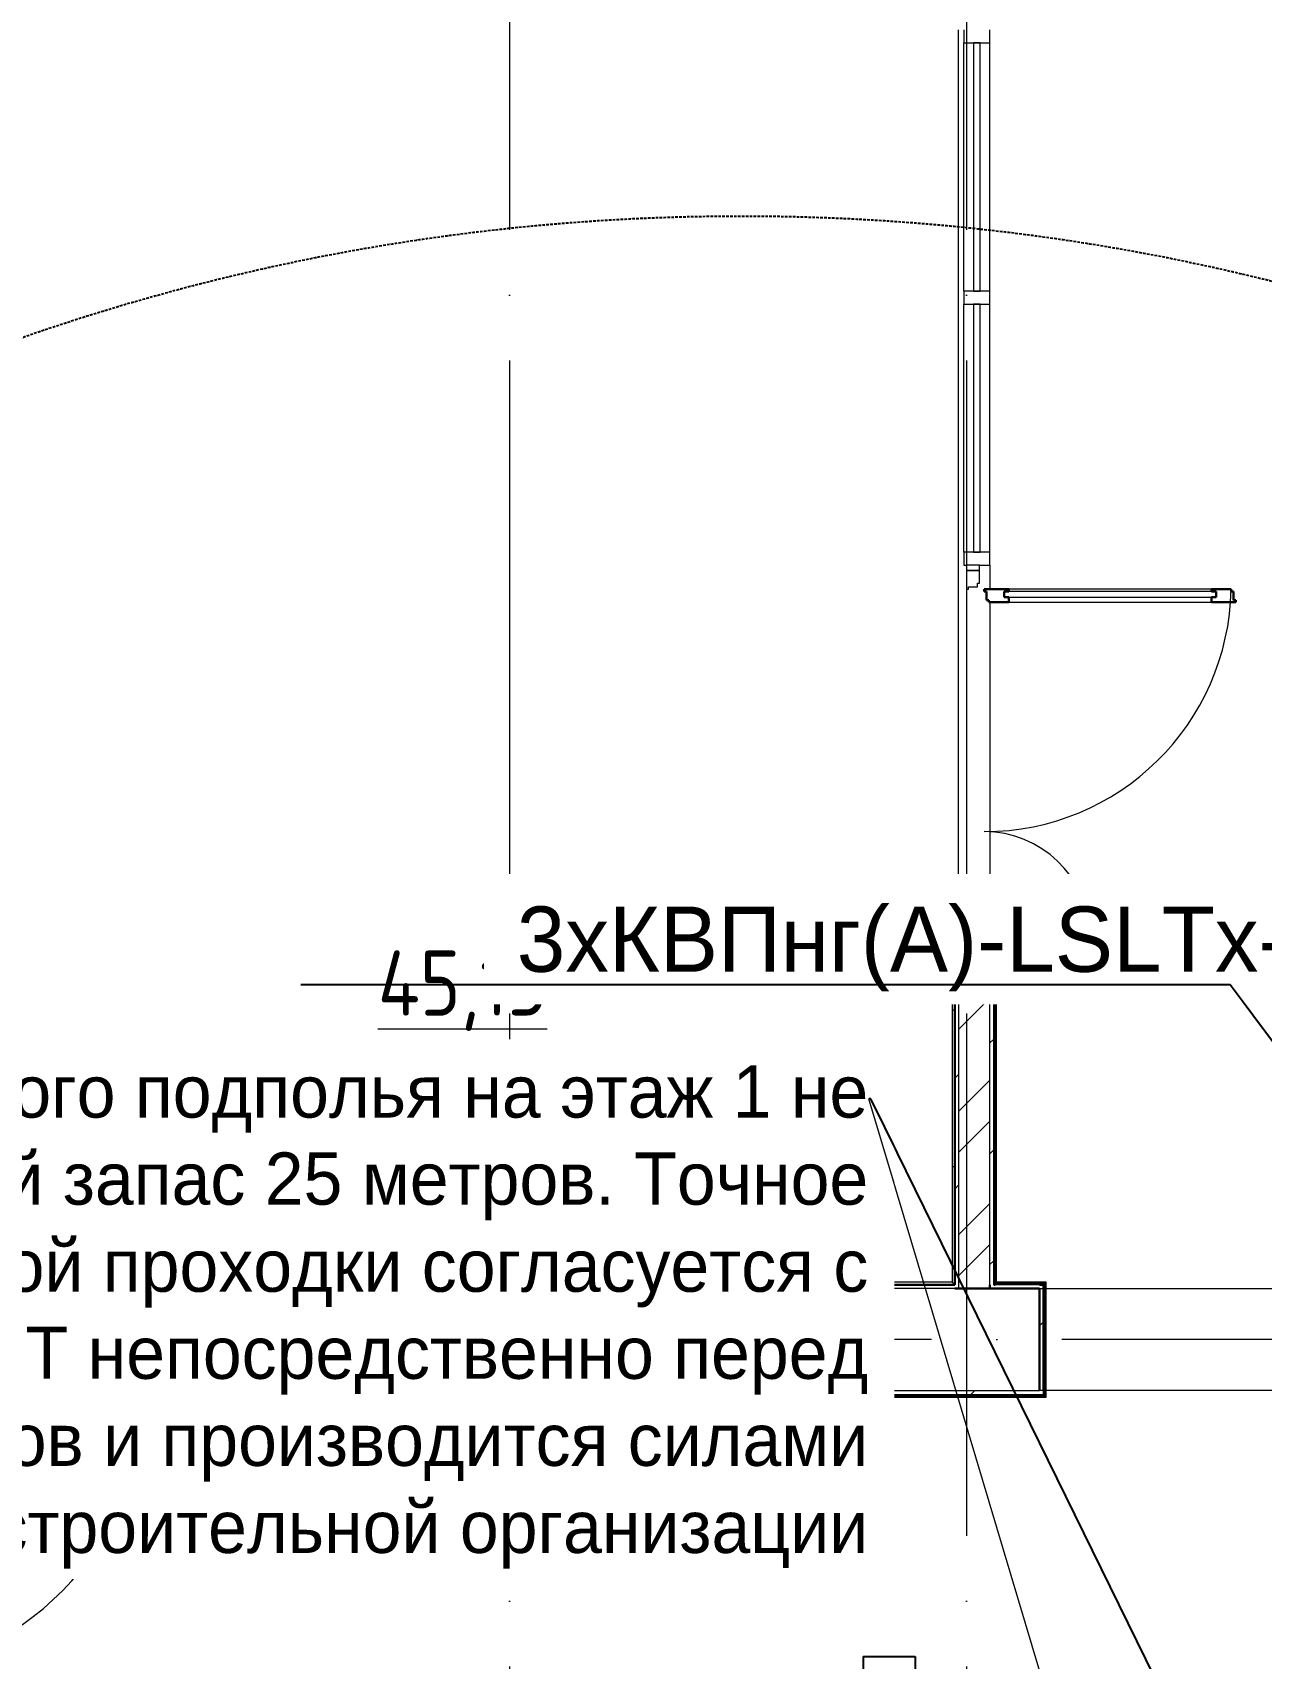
# Model space of a CAD drawing. Header units: millimetres. Extents: x -695119 to 412940, y -249585 to 622758.
# Drawn here: x 8415 to 13122, y 68414 to 74640 of the extents above; entities that cross this region are included whole.
import ezdxf
from ezdxf import colors
from ezdxf.entities.mleader import LeaderData, LeaderLine
from ezdxf.math import Vec2, Vec3

# ---------------------------------------------------------------- set-up
doc = ezdxf.new("R2010")
doc.units = ezdxf.units.MM
for name, pattern in [('ADSK_Линия сетки', [25, 20, -2.5, 0, -2.5]), ('ADSK_Сверху', [450, 300, -150]), ('ADSK_Штриховая_ш2 п1_5', [4.5, 3, -1.5]), ('DASH', [0.75, 0.5, -0.25])]:
    doc.linetypes.add(name, pattern=pattern)
doc.layers.add('_19D-Телекоммуникационные шкафы', color=7, linetype='Continuous')
for name, color, linetype, lineweight in [('_СС_КНС-Внешние связи', 250, 'Continuous', 30), ('Витраж', 252, 'Continuous', 9), ('Двери', 8, 'Continuous', 9), ('Линии', 7, 'Continuous', 9), ('Марки помещений', 8, 'Continuous', 20), ('Ограждение', 8, 'Continuous', 9), ('Оси', 252, 'Continuous', 9), ('Панели витража', 8, 'Continuous', 9), ('Стены внутренние', 252, 'Continuous', 18), ('Стены наружные', 252, 'Continuous', 18), ('Стены разрез', 7, 'Continuous', 30), ('Стены штриховка', 7, 'Continuous', 9), ('ТХ Текст', 251, 'Continuous', 0)]:
    doc.layers.add(name, color=color, linetype=linetype, lineweight=lineweight)
doc.layers.add('Двери открывание', color=7, linetype='Continuous', lineweight=9, true_color=0xc0c0c0)
doc.styles.add('GOST Common_3', font='', dxfattribs={"height": 3.5})
doc.styles.add('Mipgost_5', font='', dxfattribs={"height": 250})
doc.styles.get('GOST Common_3').set_extended_font_data('GOST type B')
doc.styles.get('Mipgost_5').set_extended_font_data('Mipgost')
pattern_1 = [(0, (-32121.8, 98), (0, 600), []), (90, (-32121.8, 98), (-600, 4e-14), [])]

# ---------------------------------------------------------------- blocks, each defined once
blk = doc.blocks.new('1 этаж')
at = {"layer": 'Двери', "lineweight": 18, "true_color": 0x636466}
h = blk.add_hatch(dxfattribs=at)
h.set_pattern_fill('FP_2', color=251, angle=180, style=0, pattern_type=2)
h.set_pattern_definition([(225, (-36377.8, -11541.73), (35.3553, -35.3553), [])])
h.paths.add_polyline_path([(-35602.8, -11736.7), (-35602.8, -11346.7), (-35752.8, -11346.7), (-35752.8, -11736.7)])
h.paths.add_polyline_path([(-37402.8, -11736.7), (-37252.8, -11736.7), (-37252.8, -11346.7), (-37402.8, -11346.7)])
at = {"layer": 'Ограждение', "true_color": 0x636466}
h = blk.add_hatch(dxfattribs=at)
h.set_pattern_fill('FP_25', color=251, style=0, pattern_type=2)
h.set_pattern_definition(pattern_1)
h.paths.add_polyline_path([(-33002.8, -11331.7), (-33002.8, -10126.7), (-33012.8, -10126.7), (-33012.8, -11321.7)])
h = blk.add_hatch(dxfattribs=at)
h.set_pattern_fill('FP_26', color=251, style=0, pattern_type=2)
h.set_pattern_definition(pattern_1)
h.paths.add_polyline_path([(-32847.8, -11326.7), (-32842.8, -11321.7), (-32842.8, -10126.7), (-32847.8, -10126.7), (-32847.8, -11115)])
h = blk.add_hatch(dxfattribs=at)
h.set_pattern_fill('FP_25', color=251, style=0, pattern_type=2)
h.set_pattern_definition(pattern_1)
h.paths.add_polyline_path([(-35742.8, -11331.7), (-33002.8, -11331.7), (-33012.8, -11321.7), (-35742.8, -11321.7)])
h = blk.add_hatch(dxfattribs=at)
h.set_pattern_fill('FP_25', color=251, style=0, pattern_type=2)
h.set_pattern_definition(pattern_1)
h.paths.add_polyline_path([(-32662.8, -11326.7), (-32657.8, -11326.7), (-32652.8, -11321.7), (-32842.8, -11321.7), (-32847.8, -11326.7), (-32677.8, -11326.7)])
h = blk.add_hatch(dxfattribs=at)
h.set_pattern_fill('FP_25', color=251, style=0, pattern_type=2)
h.set_pattern_definition(pattern_1)
h.paths.add_polyline_path([(-32652.8, -11761.7), (-32657.8, -11756.7), (-35742.8, -11756.7), (-35742.8, -11761.7), (-32656.6, -11761.7)])
at = {"layer": 'Витраж', "color": 251, "lineweight": 18, "true_color": 0x636466}
for p, q in [((-32967.8, -6526.7), (-32967.8, -6576.7)), ((-32867.8, -6576.7), (-32867.8, -6526.7)), ((-32967.8, -6576.7), (-32867.8, -6576.7))]:
    blk.add_line(p, q, dxfattribs=at)
at = {"layer": 'Витраж', "color": 251, "true_color": 0x636466}
for p, q in [((-32967.8, -7526.7), (-32967.8, -6576.7)), ((-32867.8, -7526.7), (-32867.8, -6576.7)), ((-32967.8, -8526.7), (-32967.8, -7576.7)), ((-32867.8, -8526.7), (-32867.8, -7576.7))]:
    blk.add_line(p, q, dxfattribs=at)
at = {"layer": 'Витраж', "color": 251, "lineweight": 18, "true_color": 0x636466, "extrusion": (0, 0, -1)}
for p, q in [((-32967.8, -7526.7), (-32967.8, -7576.7)), ((-32867.8, -7526.7), (-32967.8, -7526.7)), ((-32867.8, -7576.7), (-32867.8, -7526.7)), ((-32967.8, -7576.7), (-32867.8, -7576.7)), ((-32967.8, -8526.7), (-32967.8, -8576.7)), ((-32867.8, -8526.7), (-32967.8, -8526.7)), ((-32867.8, -8576.7), (-32867.8, -8526.7)), ((-32967.8, -8576.7), (-32957.8, -8576.7)), ((-32907.8, -8576.7), (-32867.8, -8576.7)), ((-32967.8, -10076.7), (-32967.8, -10126.7)), ((-32957.8, -10076.7), (-32967.8, -10076.7)), ((-32867.8, -10076.7), (-32907.8, -10076.7)), ((-32867.8, -10126.7), (-32867.8, -10076.7)), ((-32967.8, -10126.7), (-32867.8, -10126.7))]:
    blk.add_line(p, q, dxfattribs=at)
at = {"layer": 'Двери', "color": 251, "true_color": 0x636466}
for p, q in [((-32907.8, -8576.7), (-32957.8, -8576.7)), ((-32957.8, -8576.7), (-32957.8, -8596.7)), ((-32907.8, -8596.7), (-32907.8, -8576.7)), ((-32957.8, -8596.7), (-32907.8, -8596.7)), ((-32907.8, -8596.7), (-32957.8, -8596.7)), ((-32957.8, -8596.7), (-32957.8, -8668.7)), ((-32915.8, -8659.7), (-32915.8, -8645.7)), ((-32915.8, -8645.7), (-32907.8, -8645.7)), ((-32907.8, -8645.7), (-32907.8, -8596.7)), ((-32957.8, -8668.7), (-32949.8, -8668.7)), ((-32949.8, -8668.7), (-32949.8, -8659.7)), ((-32949.8, -8659.7), (-32915.8, -8659.7)), ((-32813.8, -8677.7), (-32813.8, -8698.7)), ((-32001.8, -8677.7), (-32813.8, -8677.7)), ((-32813.8, -8698.7), (-32001.8, -8698.7)), ((-32019.8, -8668.7), (-32795.8, -8668.7)), ((-32001.8, -8698.7), (-32001.8, -8677.7)), ((-32795.8, -8718.7), (-32019.8, -8718.7)), ((-32813.8, -9954.7), (-32541.8, -9954.7)), ((-32813.8, -9975.7), (-32813.8, -9954.7)), ((-32559.8, -9934.7), (-32795.8, -9934.7)), ((-32541.8, -9954.7), (-32541.8, -9975.7)), ((-32949.8, -9984.7), (-32957.8, -9984.7)), ((-32957.8, -9984.7), (-32957.8, -10056.7)), ((-32949.8, -9993.7), (-32949.8, -9984.7)), ((-32915.8, -9993.7), (-32949.8, -9993.7)), ((-32915.8, -10007.7), (-32915.8, -9993.7)), ((-32907.8, -10007.7), (-32915.8, -10007.7)), ((-32907.8, -10056.7), (-32907.8, -10007.7)), ((-32541.8, -9975.7), (-32813.8, -9975.7)), ((-32795.8, -9984.7), (-32559.8, -9984.7)), ((-32907.8, -10056.7), (-32957.8, -10056.7)), ((-32957.8, -10056.7), (-32957.8, -10076.7)), ((-32957.8, -10056.7), (-32907.8, -10056.7)), ((-32957.8, -10076.7), (-32907.8, -10076.7)), ((-32907.8, -10076.7), (-32907.8, -10056.7)), ((-35772.8, -11686.7), (-35844.8, -11686.7)), ((-35844.8, -11686.7), (-35844.8, -11694.7)), ((-35844.8, -11694.7), (-35835.8, -11694.7)), ((-35835.8, -11694.7), (-35835.8, -11728.7)), ((-35752.8, -11686.7), (-35772.8, -11686.7)), ((-35772.8, -11686.7), (-35772.8, -11736.7)), ((-35772.8, -11736.7), (-35772.8, -11686.7)), ((-35752.8, -11736.7), (-35752.8, -11686.7)), ((-35835.8, -11728.7), (-35821.8, -11728.7)), ((-35821.8, -11728.7), (-35821.8, -11736.7)), ((-35821.8, -11736.7), (-35772.8, -11736.7)), ((-35772.8, -11736.7), (-35752.8, -11736.7)), ((-35894.8, -11848.7), (-35894.8, -11964.7)), ((-35874.8, -11830.7), (-35874.8, -11982.7)), ((-35853.8, -11830.7), (-35874.8, -11830.7)), ((-35853.8, -11982.7), (-35853.8, -11830.7)), ((-35844.8, -11964.7), (-35844.8, -11848.7)), ((-35874.8, -11982.7), (-35853.8, -11982.7))]:
    blk.add_line(p, q, dxfattribs=at)
at = {"layer": 'Двери', "color": 251, "lineweight": 30, "true_color": 0x636466}
for p, q in [((-32795.8, -8668.7), (-32889.8, -8668.7)), ((-32889.8, -8668.7), (-32889.8, -8676.7)), ((-32889.8, -8676.7), (-32880.8, -8676.7)), ((-32880.8, -8676.7), (-32880.8, -8710.7)), ((-32880.8, -8710.7), (-32871.8, -8710.7)), ((-32871.8, -8710.7), (-32871.8, -8718.7)), ((-32813.8, -8677.7), (-32795.8, -8677.7)), ((-32813.8, -8698.7), (-32813.8, -8677.7)), ((-32795.8, -8698.7), (-32813.8, -8698.7)), ((-32795.8, -8677.7), (-32795.8, -8668.7)), ((-32795.8, -8718.7), (-32795.8, -8698.7)), ((-31943.8, -8668.7), (-32019.8, -8668.7)), ((-32019.8, -8677.7), (-32019.8, -8668.7)), ((-32001.8, -8677.7), (-32019.8, -8677.7)), ((-32019.8, -8698.7), (-32001.8, -8698.7)), ((-32019.8, -8718.7), (-32019.8, -8698.7)), ((-32001.8, -8698.7), (-32001.8, -8677.7)), ((-31943.8, -8676.7), (-31943.8, -8668.7)), ((-31934.8, -8676.7), (-31943.8, -8676.7)), ((-31934.8, -8710.7), (-31934.8, -8676.7)), ((-31925.8, -8710.7), (-31934.8, -8710.7)), ((-31925.8, -8718.7), (-31925.8, -8710.7)), ((-32871.8, -8718.7), (-32795.8, -8718.7)), ((-32019.8, -8718.7), (-31925.8, -8718.7)), ((-32880.8, -9942.7), (-32880.8, -9976.7)), ((-32871.8, -9942.7), (-32880.8, -9942.7)), ((-32795.8, -9934.7), (-32871.8, -9934.7)), ((-32871.8, -9934.7), (-32871.8, -9942.7)), ((-32795.8, -9954.7), (-32813.8, -9954.7)), ((-32813.8, -9954.7), (-32813.8, -9975.7)), ((-32795.8, -9934.7), (-32795.8, -9954.7)), ((-32483.8, -9934.7), (-32559.8, -9934.7)), ((-32559.8, -9934.7), (-32559.8, -9954.7)), ((-32559.8, -9954.7), (-32541.8, -9954.7)), ((-32541.8, -9954.7), (-32541.8, -9975.7)), ((-32483.8, -9942.7), (-32483.8, -9934.7)), ((-32474.8, -9942.7), (-32483.8, -9942.7)), ((-32474.8, -9976.7), (-32474.8, -9942.7)), ((-32880.8, -9976.7), (-32889.8, -9976.7)), ((-32889.8, -9976.7), (-32889.8, -9984.7)), ((-32889.8, -9984.7), (-32795.8, -9984.7)), ((-32813.8, -9975.7), (-32795.8, -9975.7)), ((-32795.8, -9975.7), (-32795.8, -9984.7)), ((-32559.8, -9975.7), (-32559.8, -9984.7)), ((-32541.8, -9975.7), (-32559.8, -9975.7)), ((-32559.8, -9984.7), (-32465.8, -9984.7)), ((-32465.8, -9976.7), (-32474.8, -9976.7)), ((-32465.8, -9984.7), (-32465.8, -9976.7)), ((-35886.8, -11763.7), (-35886.8, -11772.7)), ((-35852.8, -11763.7), (-35886.8, -11763.7)), ((-35844.8, -11754.7), (-35852.8, -11754.7)), ((-35852.8, -11754.7), (-35852.8, -11763.7)), ((-35844.8, -11848.7), (-35844.8, -11754.7)), ((-35886.8, -11772.7), (-35894.8, -11772.7)), ((-35894.8, -11772.7), (-35894.8, -11848.7)), ((-35894.8, -11848.7), (-35874.8, -11848.7)), ((-35874.8, -11848.7), (-35874.8, -11830.7)), ((-35874.8, -11830.7), (-35853.8, -11830.7)), ((-35853.8, -11830.7), (-35853.8, -11848.7)), ((-35853.8, -11848.7), (-35844.8, -11848.7)), ((-35894.8, -11964.7), (-35894.8, -12058.7)), ((-35894.8, -11964.7), (-35874.8, -11964.7)), ((-35874.8, -11964.7), (-35874.8, -11982.7)), ((-35874.8, -11982.7), (-35853.8, -11982.7)), ((-35853.8, -11964.7), (-35844.8, -11964.7)), ((-35853.8, -11982.7), (-35853.8, -11964.7)), ((-35844.8, -12040.7), (-35844.8, -11964.7)), ((-35894.8, -12058.7), (-35886.8, -12058.7)), ((-35886.8, -12058.7), (-35886.8, -12049.7)), ((-35886.8, -12049.7), (-35852.8, -12049.7)), ((-35852.8, -12049.7), (-35852.8, -12040.7)), ((-35852.8, -12040.7), (-35844.8, -12040.7))]:
    blk.add_line(p, q, dxfattribs=at)
at = {"layer": 'Двери', "color": 251, "linetype": 'ADSK_Штриховая_ш2 п1_5', "true_color": 0x636466}
for p, q in [((-35602.8, -11346.7), (-35752.8, -11346.7)), ((-35752.8, -11346.7), (-35752.8, -11736.7)), ((-35752.8, -11736.7), (-35602.8, -11736.7))]:
    blk.add_line(p, q, dxfattribs=at)
at = {"layer": 'Двери открывание', "color": 251, "true_color": 0x636466}
for centre, radius, start, end in [((-32889.8, -8650.7), 946, 270, 358.90974), ((-32889.8, -10002.7), 406, 2.54104, 90), ((-37178.8, -11754.7), 1066, 270.96752, 0), ((-35826.8, -11754.7), 286, 180, 266.39159)]:
    blk.add_arc(centre, radius, start, end, dxfattribs=at)
at = {"layer": 'Линии', "color": 251, "linetype": 'ADSK_Сверху', "ltscale": 100, "true_color": 0x636466}
for p, q in [((-32677.8, -11346.7), (-30657.8, -11346.7)), ((-30657.8, -11736.7), (-32677.8, -11736.7))]:
    blk.add_line(p, q, dxfattribs=at)
at = {"layer": 'Ограждение', "color": 251, "true_color": 0x636466}
for p, q in [((-33012.8, -10126.7), (-33002.8, -10126.7)), ((-33012.8, -10126.7), (-33012.8, -11321.7)), ((-32847.8, -10126.7), (-32842.8, -10126.7)), ((-32842.8, -11321.7), (-32842.8, -10126.7)), ((-35742.8, -11331.7), (-35742.8, -11321.7)), ((-33012.8, -11321.7), (-35742.8, -11321.7)), ((-33012.8, -11321.7), (-33002.8, -11331.7)), ((-32842.8, -11321.7), (-32847.8, -11326.7)), ((-32652.8, -11321.7), (-32842.8, -11321.7)), ((-32652.8, -11321.7), (-32657.8, -11326.7)), ((-32652.8, -11761.7), (-32652.8, -11321.7)), ((-35742.8, -11761.7), (-35742.8, -11756.7)), ((-35742.8, -11761.7), (-32652.8, -11761.7)), ((-32652.8, -11761.7), (-32657.8, -11756.7))]:
    blk.add_line(p, q, dxfattribs=at)
at = {"layer": 'Оси', "color": 251, "linetype": 'ADSK_Линия сетки', "ltscale": 100, "true_color": 0x636466}
for p, q in [((-34707.8, 32208.9), (-34707.8, -33767.9)), ((-32957.8, 32208.9), (-32957.8, -33767.9)), ((4409.5, -11541.7), (-72530.1, -11541.7))]:
    blk.add_line(p, q, dxfattribs=at)
at = {"layer": 'Панели витража', "color": 251, "lineweight": 18, "true_color": 0x636466}
for p, q in [((-32930.3, -6576.7), (-32930.3, -7526.7)), ((-32905.3, -6576.7), (-32930.3, -6576.7)), ((-32905.3, -7526.7), (-32905.3, -6576.7)), ((-32930.3, -7526.7), (-32905.3, -7526.7)), ((-32930.3, -7576.7), (-32930.3, -8526.7)), ((-32905.3, -7576.7), (-32930.3, -7576.7)), ((-32905.3, -8526.7), (-32905.3, -7576.7)), ((-32930.3, -8526.7), (-32905.3, -8526.7))]:
    blk.add_line(p, q, dxfattribs=at)
at = {"layer": 'Стены внутренние', "color": 251, "true_color": 0x636466}
for p, q in [((-33002.8, -11346.7), (-40637.8, -11346.7)), ((-35821.8, -11736.7), (-37183.8, -11736.7)), ((-35752.8, -11736.7), (-32677.8, -11736.7))]:
    blk.add_line(p, q, dxfattribs=at)
at = {"layer": 'Стены внутренние', "color": 251, "lineweight": 30, "true_color": 0x636466}
for p, q in [((-35752.8, -11346.7), (-35752.8, -11736.7)), ((-32677.8, -11346.7), (-32867.8, -11346.7))]:
    blk.add_line(p, q, dxfattribs=at)
at = {"layer": 'Стены наружные', "color": 251, "true_color": 0x636466}
for p, q in [((-32987.8, -10126.7), (-32987.8, -6526.7)), ((-32867.8, -8576.7), (-32867.8, -8668.7)), ((-32867.8, -8718.7), (-32867.8, -9934.7)), ((-32867.8, -9984.7), (-32867.8, -10076.7))]:
    blk.add_line(p, q, dxfattribs=at)
at = {"layer": 'Стены наружные', "color": 251, "lineweight": 30, "true_color": 0x636466}
for p, q in [((-32847.8, -10126.7), (-33002.8, -10126.7)), ((-33002.8, -10126.7), (-33002.8, -11331.7)), ((-32847.8, -11326.7), (-32847.8, -10126.7)), ((-32657.8, -11326.7), (-32847.8, -11326.7)), ((-32657.8, -11756.7), (-32657.8, -11326.7)), ((-33002.8, -11331.7), (-35752.8, -11331.7)), ((-35752.8, -11331.7), (-35752.8, -11346.7)), ((-33002.8, -11346.7), (-32867.8, -11346.7)), ((-32867.8, -11346.7), (-32867.8, -11331.7)), ((-32847.8, -11331.7), (-32852.8, -11331.7)), ((-32662.8, -11331.7), (-32677.8, -11331.7)), ((-32677.8, -11346.7), (-32677.8, -11736.7)), ((-32662.8, -11736.7), (-32662.8, -11331.7)), ((-35752.8, -11736.7), (-35752.8, -11756.7)), ((-35752.8, -11756.7), (-32657.8, -11756.7))]:
    blk.add_line(p, q, dxfattribs=at)
at = {"layer": 'Стены наружные', "color": 251, "linetype": 'Continuous', "lineweight": 9, "true_color": 0x636466}
for p, q in [((-32987.8, -10197.2), (-32917.3, -10126.7)), ((-32852.8, -10178.9), (-32847.8, -10173.9)), ((-32987.8, -10354.4), (-32867.8, -10234.4)), ((-32852.8, -10249.6), (-32847.8, -10244.6)), ((-32852.8, -10320.3), (-32847.8, -10315.3)), ((-32867.8, -10406.1), (-32852.8, -10391.1)), ((-32852.8, -10391.1), (-32847.8, -10386.1)), ((-32852.8, -10461.8), (-32847.8, -10456.8)), ((-33002.8, -10541.1), (-32987.8, -10526.1)), ((-32987.8, -10668.7), (-32867.8, -10548.7)), ((-32852.8, -10532.5), (-32847.8, -10527.5)), ((-32852.8, -10603.2), (-32847.8, -10598.2)), ((-32987.8, -10825.9), (-32867.8, -10705.9)), ((-32852.8, -10673.9), (-32847.8, -10668.9)), ((-32852.8, -10744.6), (-32847.8, -10739.6)), ((-32867.8, -10830.3), (-32852.8, -10815.3)), ((-32852.8, -10815.3), (-32847.8, -10810.3)), ((-32852.8, -10886), (-32847.8, -10881)), ((-33002.8, -10965.3), (-32987.8, -10950.3)), ((-32852.8, -10956.7), (-32847.8, -10951.7)), ((-32987.8, -11140.2), (-32867.8, -11020.2)), ((-32852.8, -11027.4), (-32847.8, -11022.4)), ((-32852.8, -11098.2), (-32847.8, -11093.2)), ((-32987.8, -11297.3), (-32867.8, -11177.3)), ((-32852.8, -11168.9), (-32847.8, -11163.9)), ((-32867.8, -11254.6), (-32852.8, -11239.6)), ((-32852.8, -11239.6), (-32847.8, -11234.6)), ((-32852.8, -11310.3), (-32847.8, -11305.3)), ((-32803.5, -11331.7), (-32798.5, -11326.7)), ((-32732.8, -11331.7), (-32727.8, -11326.7)), ((-32662.1, -11331.7), (-32657.8, -11327.4)), ((-35505.5, -11346.7), (-35490.5, -11331.7)), ((-35081.3, -11346.7), (-35066.3, -11331.7)), ((-34657, -11346.7), (-34642, -11331.7)), ((-34232.7, -11346.7), (-34217.7, -11331.7)), ((-33808.5, -11346.7), (-33793.5, -11331.7)), ((-33384.2, -11346.7), (-33369.2, -11331.7)), ((-32662.8, -11332.4), (-32662.1, -11331.7)), ((-32662.8, -11403.1), (-32657.8, -11398.1)), ((-32677.8, -11488.8), (-32662.8, -11473.8)), ((-32662.8, -11473.8), (-32657.8, -11468.8)), ((-32662.8, -11544.6), (-32657.8, -11539.6)), ((-32662.8, -11615.3), (-32657.8, -11610.3)), ((-32662.8, -11686), (-32657.8, -11681)), ((-35703.4, -11756.7), (-35698.4, -11751.7)), ((-35632.7, -11756.7), (-35627.7, -11751.7)), ((-35562, -11756.7), (-35557, -11751.7)), ((-35491.3, -11756.7), (-35486.3, -11751.7)), ((-35486.3, -11751.7), (-35471.3, -11736.7)), ((-35420.6, -11756.7), (-35415.6, -11751.7)), ((-35349.9, -11756.7), (-35344.9, -11751.7)), ((-35279.1, -11756.7), (-35274.1, -11751.7)), ((-35208.4, -11756.7), (-35203.4, -11751.7)), ((-35137.7, -11756.7), (-35132.7, -11751.7)), ((-35067, -11756.7), (-35062, -11751.7)), ((-35062, -11751.7), (-35047, -11736.7)), ((-34996.3, -11756.7), (-34991.3, -11751.7)), ((-34925.6, -11756.7), (-34920.6, -11751.7)), ((-34854.9, -11756.7), (-34849.9, -11751.7)), ((-34784.2, -11756.7), (-34779.2, -11751.7)), ((-34713.5, -11756.7), (-34708.5, -11751.7)), ((-34642.7, -11756.7), (-34637.7, -11751.7)), ((-34637.7, -11751.7), (-34622.7, -11736.7)), ((-34572, -11756.7), (-34567, -11751.7)), ((-34501.3, -11756.7), (-34496.3, -11751.7)), ((-34430.6, -11756.7), (-34425.6, -11751.7)), ((-34359.9, -11756.7), (-34354.9, -11751.7)), ((-34289.2, -11756.7), (-34284.2, -11751.7)), ((-34218.5, -11756.7), (-34213.5, -11751.7)), ((-34213.5, -11751.7), (-34198.5, -11736.7)), ((-34147.8, -11756.7), (-34142.8, -11751.7)), ((-34077.1, -11756.7), (-34072.1, -11751.7)), ((-34006.3, -11756.7), (-34001.3, -11751.7)), ((-33935.6, -11756.7), (-33930.6, -11751.7)), ((-33864.9, -11756.7), (-33859.9, -11751.7)), ((-33794.2, -11756.7), (-33789.2, -11751.7)), ((-33789.2, -11751.7), (-33774.2, -11736.7)), ((-33723.5, -11756.7), (-33718.5, -11751.7)), ((-33652.8, -11756.7), (-33647.8, -11751.7)), ((-33582.1, -11756.7), (-33577.1, -11751.7)), ((-33511.4, -11756.7), (-33506.4, -11751.7)), ((-33440.7, -11756.7), (-33435.7, -11751.7)), ((-33370, -11756.7), (-33365, -11751.7)), ((-33365, -11751.7), (-33350, -11736.7)), ((-33299.2, -11756.7), (-33294.2, -11751.7)), ((-33228.5, -11756.7), (-33223.5, -11751.7)), ((-33157.8, -11756.7), (-33152.8, -11751.7)), ((-33087.1, -11756.7), (-33082.1, -11751.7)), ((-33016.4, -11756.7), (-33011.4, -11751.7)), ((-32945.7, -11756.7), (-32940.7, -11751.7)), ((-32940.7, -11751.7), (-32925.7, -11736.7)), ((-32875, -11756.7), (-32870, -11751.7)), ((-32804.3, -11756.7), (-32799.3, -11751.7)), ((-32733.6, -11756.7), (-32728.6, -11751.7)), ((-32662.8, -11756.7), (-32657.8, -11751.7)), ((-32662.8, -11756.7), (-32662.8, -11756.7))]:
    blk.add_line(p, q, dxfattribs=at)
at = {"layer": 'Стены разрез', "color": 251, "true_color": 0x636466}
for p, q in [((-32927.8, -10076.7), (-32927.8, -10081.7)), ((-32927.8, -10081.7), (-32907.8, -10081.7)), ((-32907.8, -10081.7), (-32907.8, -10076.7))]:
    blk.add_line(p, q, dxfattribs=at)
at = {"layer": 'Стены штриховка', "color": 251, "true_color": 0x636466}
for p, q in [((-32987.8, -10126.7), (-32987.8, -11346.7)), ((-32867.8, -11331.7), (-32867.8, -10126.7)), ((-32852.8, -11331.7), (-32852.8, -10126.7)), ((-32677.8, -11331.7), (-32847.8, -11331.7)), ((-35752.8, -11751.7), (-32662.8, -11751.7)), ((-32662.8, -11751.7), (-32662.8, -11736.7))]:
    blk.add_line(p, q, dxfattribs=at)
at = {"layer": 'Марки помещений', "color": 251, "true_color": 0x636466, "style": 'GOST Common_3', "width": 0.9}
blk.add_text('%%U45,13', height=250, dxfattribs=at).set_placement((-35212.3, -10301.7))
blk = doc.blocks.new('кркеркуеркер')
for p, q in [((-100, 853.5), (100, 853.5)), ((-100, 853.5), (-100, 153.5)), ((100, 853.5), (100, 153.5)), ((-100, 153.5), (-180, 153.5)), ((-180, 153.5), (0, 0)), ((180, 153.5), (0, 0)), ((100, 153.5), (180, 153.5))]:
    blk.add_line(p, q)
blk = doc.blocks.new('план Новый корпус (не печатать) 2$0$_Dot')
at = {"color": 251, "linetype": 'ByBlock', "lineweight": -2}
blk.add_line((-0.5, 0), (-1, 0), dxfattribs=at)
at = {"color": 251, "linetype": 'ByBlock', "const_width": 0.5}
blk.add_lwpolyline([(-0.25, 0, 1), (0.25, 0, 1)], format="xyb", close=True, dxfattribs=at)

msp = doc.modelspace()

# ---------------------------------------------------------------- linework, layer by layer
at = {"layer": '_19D-Телекоммуникационные шкафы', "color": 7, "linetype": 'DASH', "ltscale": 20}
msp.add_circle((11129.82, 65593.037), 8344.415, dxfattribs=at)

# ---------------------------------------------------------------- block references
for name, p in [('1 этаж', (44950.089, 81176.937)), ('кркеркуеркер', (11696.39, 67568.601))]:
    msp.add_blockref(name, p)

# ---------------------------------------------------------------- leaders
at = {"layer": 'ТХ Текст', "color": 0, "ltscale": 100}
ml = msp.add_multileader_mtext('Standard', dxfattribs=at)
ml.set_content('ИР {\\C256;1-102-1/17}', color=251, style='Mipgost_5')
ml.set_leader_properties(color=251)
ml.set_arrow_properties(name='план Новый корпус (не печатать) 2$0$_Dot')
ml.build(insert=Vec2(0, 0))
ml.multileader.update_dxf_attribs({"text_left_attachment_type": 6, "text_right_attachment_type": 6, "dogleg_length": 103.837, "arrow_head_size": 10})
ctx = ml.context
ctx.base_point, ctx.char_height, ctx.arrow_head_size, ctx.landing_gap_size, ctx.plane_origin = Vec3(5455.642, 68552.925), 250, 10, 0.09, Vec3(5748.952, 72277.571)
ctx.left_attachment, ctx.right_attachment, ctx.text_align_type = 6, 6, 2
notes = []
notes.append((ctx, [(1, (1, 1, 0), (7345.73, 68552.925), (-1, 0), 103.837, [(0, [(9973.362, 66043.828)], 0, [])])]))
ctx.mtext.insert, ctx.mtext.alignment, ctx.mtext.flow_direction = Vec3(7241.803, 68852.925), 3, 5
for ctx, leaders in notes:
    for number, flags, end, landing, length, lines in leaders:
        leader = LeaderData()
        leader.index, (leader.has_last_leader_line, leader.has_dogleg_vector, leader.attachment_direction) = number, flags
        leader.last_leader_point, leader.dogleg_vector, leader.dogleg_length = Vec3(end), Vec3(landing), length
        for number, points, colour, breaks in lines:
            line = LeaderLine()
            line.index, line.vertices, line.color, line.breaks = number, Vec3.list(points), colors.encode_raw_color(colour), breaks
            leader.lines.append(line)
        ctx.leaders.append(leader)

# ---------------------------------------------------------------- next in the draw order: leaders
at = {"layer": '_СС_КНС-Внешние связи', "lineweight": 0}
ml = msp.add_multileader_mtext('Standard', dxfattribs=at)
ml.set_content('Кабель из подвала или технического подполья на этаж 1 не выводить, оставить технологический запас 25 метров. Точное месторасположение кабельной проходки согласуется с представителями подрядчика ДИТ непосредственно перед началом работ по установке турникетов и производится силами строительной организации', color=256, style='Mipgost_5')
ml.set_leader_properties()
ml.build(insert=Vec2(0, 0))
ctx = ml.context
ctx.base_point, ctx.char_height, ctx.plane_origin = Vec3(4045.11, 70556.655), 200, Vec3(13145.163, 67537.124)
ctx.text_align_type = 2
notes = []
notes.append((ctx, [(0, (1, 1, 0), (11626.396, 70556.655), (-1, 0), 8, [(0, [(13377.603, 66991.624)], 0, [])])]))
ctx.mtext.insert, ctx.mtext.width, ctx.mtext.alignment, ctx.mtext.flow_direction = Vec3(11616.396, 70685.155), 8319.10878, 3, 5
ctx.mtext.has_bg_fill, ctx.mtext.bg_color, ctx.mtext.bg_scale_factor, ctx.mtext.bg_transparency, ctx.mtext.use_window_bg_color = 1, -1027028792, 1.5, 0, 1
for ctx, leaders in notes:
    for number, flags, end, landing, length, lines in leaders:
        leader = LeaderData()
        leader.index, (leader.has_last_leader_line, leader.has_dogleg_vector, leader.attachment_direction) = number, flags
        leader.last_leader_point, leader.dogleg_vector, leader.dogleg_length = Vec3(end), Vec3(landing), length
        for number, points, colour, breaks in lines:
            line = LeaderLine()
            line.index, line.vertices, line.color, line.breaks = number, Vec3.list(points), colors.encode_raw_color(colour), breaks
            leader.lines.append(line)
        ctx.leaders.append(leader)

# ---------------------------------------------------------------- next in the draw order: leaders
at = {"layer": 'ТХ Текст', "color": 251, "ltscale": 100}
ml = msp.add_multileader_mtext('Standard', dxfattribs=at)
ml.set_content('\\A1;3х{\\A0;\\C256;КВПнг(А)-LSLTx-5е}', color=251, style='Mipgost_5')
ml.set_leader_properties(color=251)
ml.set_arrow_properties(name='план Новый корпус (не печатать) 2$0$_Dot')
ml.build(insert=Vec2(0, 0))
ml.multileader.update_dxf_attribs({"text_left_attachment_type": 6, "text_right_attachment_type": 6, "dogleg_length": 103.837, "arrow_head_size": 10})
ctx = ml.context
ctx.base_point, ctx.char_height, ctx.arrow_head_size, ctx.landing_gap_size, ctx.plane_origin = Vec3(10270.027, 70993.431), 250, 10, 0.09, Vec3(35928.593, 96758.298)
ctx.left_attachment, ctx.right_attachment = 6, 6
notes = []
notes.append((ctx, [(1, (1, 1, 0), (13002.794, 70993.431), (-1, 0), 103.837, [(3, [(14396.097, 69122.13)], 0, [])])]))
ctx.mtext.insert, ctx.mtext.flow_direction = Vec3(10270.117, 71293.431), 5
ctx.mtext.has_bg_fill, ctx.mtext.bg_color, ctx.mtext.bg_scale_factor, ctx.mtext.bg_transparency, ctx.mtext.use_window_bg_color = 1, -1027028792, 1.5, 0, 1
for ctx, leaders in notes:
    for number, flags, end, landing, length, lines in leaders:
        leader = LeaderData()
        leader.index, (leader.has_last_leader_line, leader.has_dogleg_vector, leader.attachment_direction) = number, flags
        leader.last_leader_point, leader.dogleg_vector, leader.dogleg_length = Vec3(end), Vec3(landing), length
        for number, points, colour, breaks in lines:
            line = LeaderLine()
            line.index, line.vertices, line.color, line.breaks = number, Vec3.list(points), colors.encode_raw_color(colour), breaks
            leader.lines.append(line)
        ctx.leaders.append(leader)

# ---------------------------------------------------------------- next in the draw order: linework, layer by layer
at = {"layer": '_СС_КНС-Внешние связи', "lineweight": 0}
msp.add_line((12687.895, 66975.531), (11618.396, 70556.655), dxfattribs=at)

doc.saveas('drawing.dxf')
